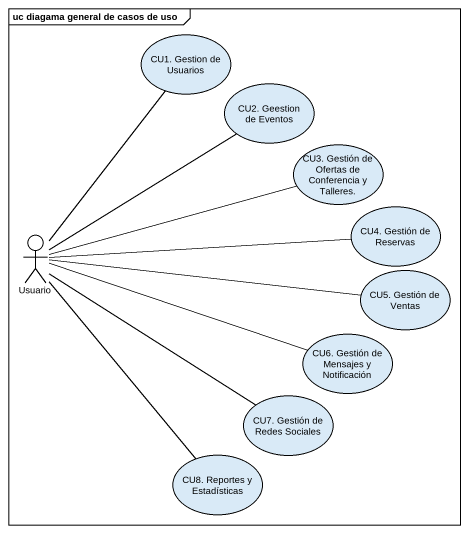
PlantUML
@startuml
mainframe uc diagama general de casos de uso
usecase "CU1. Gestion de Usuarios" as CU1_Gestion_de_Usuarios
usecase "CU2. Geestion de Eventos" as CU2_Geestion_de_Eventos
usecase "CU3. Gestión de Ofertas de Conferencia y Talleres." as CU3_Gestión_de_Ofertas_de
actor Usuario
usecase "CU4. Gestión de Reservas" as CU4_Gestión_de_Reservas
usecase "CU5. Gestión de Ventas" as CU5_Gestión_de_Ventas
usecase "CU6. Gestión de Mensajes y Notificación" as CU6_Gestión_de_Mensajes_y
usecase "CU7. Gestión de Redes Sociales" as CU7_Gestión_de_Redes
usecase "CU8. Reportes y Estadísticas" as CU8_Reportes_y_Estadísticas
Usuario -up- CU1_Gestion_de_Usuarios
Usuario -up- CU2_Geestion_de_Eventos
Usuario -right- CU3_Gestión_de_Ofertas_de
Usuario -right- CU4_Gestión_de_Reservas
Usuario -right- CU5_Gestión_de_Ventas
Usuario -right- CU6_Gestión_de_Mensajes_y
Usuario -- CU7_Gestión_de_Redes
Usuario -- CU8_Reportes_y_Estadísticas
@enduml
